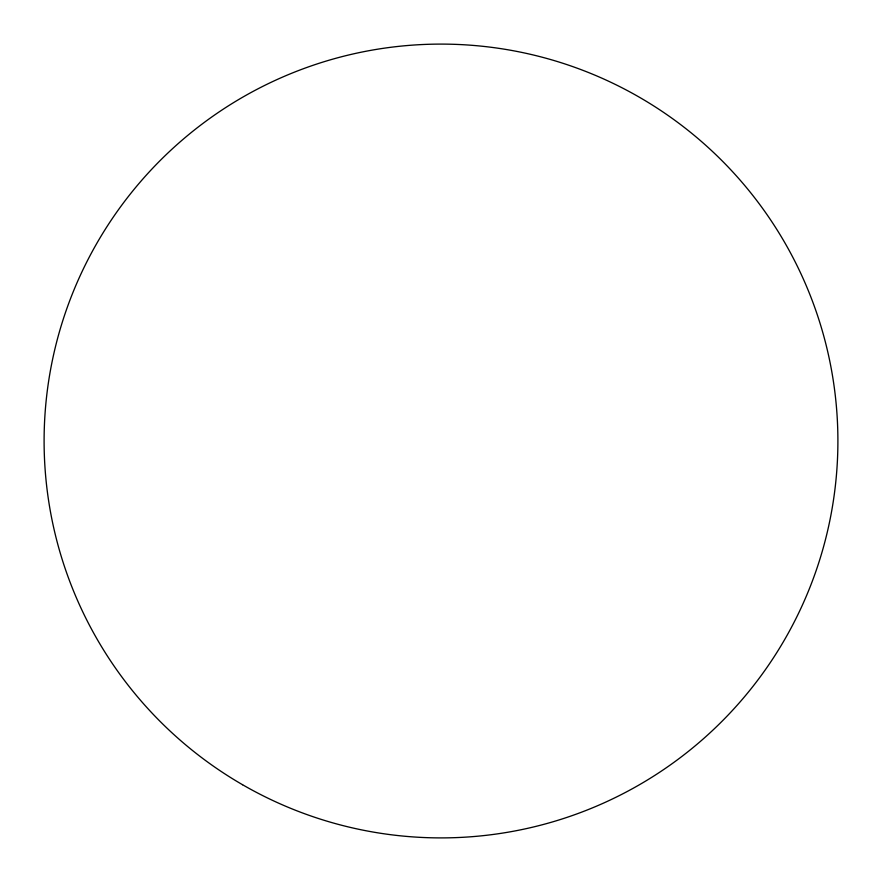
<?xml version="1.0" encoding="UTF-8"?>
<svg xmlns="http://www.w3.org/2000/svg" width="882" height="882" viewBox="0 0 882 882"><rect width="100%" height="100%" fill="white"/><g stroke="black" fill="none" stroke-linecap="round" stroke-linejoin="round"><path stroke-width="1.32" d="M242.55 784.726A396.9 396.9 0 0 0 837.9 441A396.9 396.9 0 0 0 242.55 97.274A396.9 396.9 0 0 0 242.55 784.726"/></g></svg>
